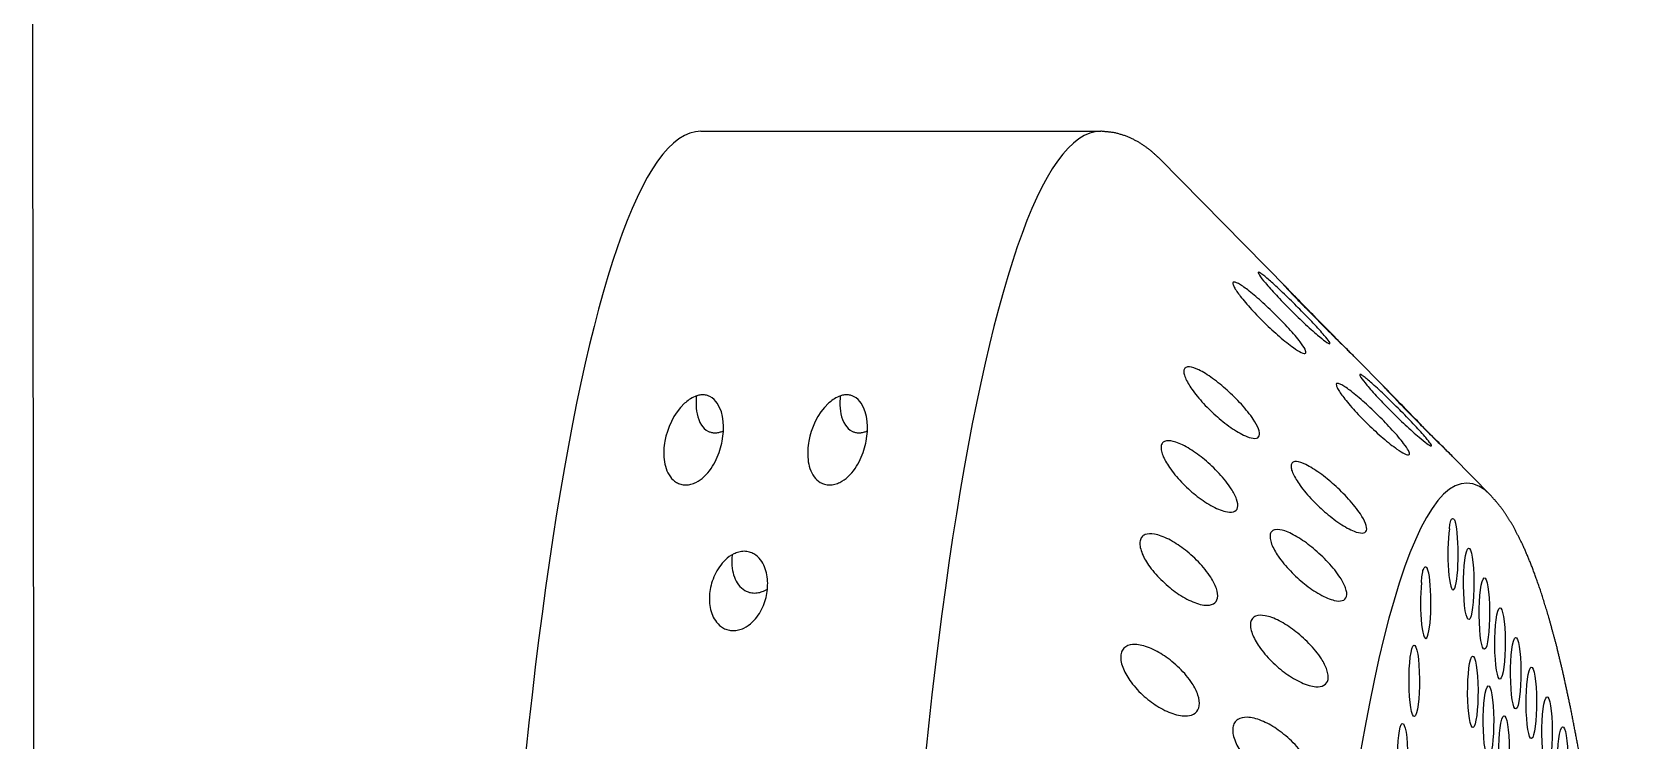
# Model space of a CAD drawing. Extents: x 648 to 724, y 789 to 934.
# Drawn here: x 668.87 to 670.913, y 841.517 to 842.419 of the extents above; entities that cross this region are included whole.
import ezdxf

# ---------------------------------------------------------------- set-up
doc = ezdxf.new("R2010")
doc.units = 0
doc.header["$MEASUREMENT"] = 0
doc.layers.add('1', color=4, linetype='Continuous')
doc.layers.add('1_CYAN', color=4, linetype='Continuous')

# ---------------------------------------------------------------- blocks, each defined once
blk = doc.blocks.new('2010GLOW')
at = {"layer": '1'}
for p, q in [((21.7429, 36.6875), (22.2518, 36.6875)), ((22.4889, 36.4877), (22.3264, 36.6529)), ((22.6151, 36.3594), (22.5736, 36.4016)), ((22.7481, 36.2243), (22.7004, 36.2727))]:
    blk.add_line(p, q, dxfattribs=at)
for centre, major_axis, start_param, end_param in [((21.7429, 34.8125), (0, -1.875), 3.141593, 6.283185), ((22.2518, 34.8125), (0, -1.875), 3.141593, 6.283185), ((22.7176, 34.8125), (0, -1.4272), 2.994561, 6.430217)]:
    blk.add_ellipse(centre, major_axis=major_axis, ratio=0.145722, start_param=start_param, end_param=end_param, dxfattribs=at)
at = {"layer": '1', "color": 3}
for centre, start_param, end_param in [((22.7002, 36.1492), 0.789174, 5.819522), ((22.7202, 36.1113), 0.253665, 6.53685), ((22.6655, 36.0875), 0.970993, 6.001341), ((22.7401, 36.0735), 0.253665, 6.53685), ((22.76, 36.0356), 0.253665, 6.53685), ((22.6508, 35.9879), 0.253665, 6.53685), ((22.78, 35.9977), 0.253665, 6.53685), ((22.7254, 35.9739), 0.253665, 6.53685), ((22.7999, 35.9599), 0.253665, 6.53685), ((22.7453, 35.936), 0.253665, 6.53685), ((22.8199, 35.922), 0.253665, 6.53685), ((22.636, 35.8883), 0.253665, 6.53685), ((22.7652, 35.8981), 0.253665, 6.53685), ((22.8398, 35.8841), 0.253665, 6.53685)]:
    blk.add_ellipse(centre, major_axis=(0, 0.0455), ratio=0.145722, start_param=start_param, end_param=end_param, dxfattribs=at)
at = {"layer": '1'}
for points in [[(22.3264, 36.6529), (22.3145, 36.6637), (22.3011, 36.6731), (22.2861, 36.6807), (22.2695, 36.6857), (22.2518, 36.6875)], [(22.9325, 34.5728), (22.9341, 34.6465), (22.9351, 34.7206), (22.9355, 34.7949), (22.9354, 34.8693), (22.9346, 34.9436), (22.9333, 35.0175), (22.9315, 35.0908), (22.929, 35.1633), (22.926, 35.2349), (22.9225, 35.3053), (22.9184, 35.3743), (22.9138, 35.4417), (22.9086, 35.5074), (22.903, 35.5712), (22.8968, 35.6329), (22.8902, 35.6924), (22.8831, 35.7494), (22.8756, 35.8038), (22.8677, 35.8555), (22.8593, 35.9044), (22.8505, 35.9503), (22.8414, 35.9932), (22.8319, 36.033), (22.8219, 36.0696), (22.8116, 36.103), (22.8008, 36.1331), (22.7894, 36.1602), (22.7772, 36.1843), (22.7637, 36.2056), (22.7481, 36.2243)]]:
    blk.add_open_spline(points, degree=1, dxfattribs=at)
at = {"layer": '1', "color": 3}
for points, knots in [([(22.4919, 36.4616), (22.4864, 36.4671), (22.4806, 36.473), (22.47, 36.4845), (22.4651, 36.4899), (22.4582, 36.4981), (22.4554, 36.5017), (22.453, 36.5054), (22.4525, 36.5064), (22.4521, 36.5077), (22.4523, 36.508), (22.4532, 36.5079), (22.454, 36.5076), (22.4562, 36.5062), (22.4576, 36.5051), (22.4625, 36.5013), (22.4667, 36.4977), (22.4759, 36.4893), (22.4818, 36.4838), (22.4937, 36.4723), (22.4997, 36.4663), (22.5109, 36.4551), (22.5169, 36.4489), (22.5278, 36.4373), (22.5327, 36.4319), (22.5389, 36.4246), (22.5412, 36.4218), (22.5437, 36.4179), (22.5439, 36.4169), (22.5423, 36.417), (22.5404, 36.4181), (22.5349, 36.4221), (22.5314, 36.425), (22.5226, 36.4324), (22.5165, 36.4379), (22.504, 36.4496), (22.4976, 36.4558), (22.4919, 36.4616)], [0, 0, 0, 0, 0.0233552, 0.0233552, 0.0467103, 0.0467103, 0.0658795, 0.0658795, 0.0754641, 0.0754641, 0.0850487, 0.0850487, 0.0946332, 0.0946332, 0.1042178, 0.1042178, 0.123387, 0.123387, 0.1467421, 0.1467421, 0.1700973, 0.1700973, 0.1945396, 0.1945396, 0.2189818, 0.2189818, 0.2355966, 0.2355966, 0.2522113, 0.2522113, 0.2688261, 0.2688261, 0.2854408, 0.2854408, 0.3098831, 0.3098831, 0.3343253, 0.3343253, 0.3343253, 0.3343253]), ([(22.4606, 36.4433), (22.455, 36.4487), (22.4491, 36.4547), (22.4382, 36.4667), (22.4333, 36.4725), (22.4262, 36.4817), (22.4233, 36.4859), (22.4208, 36.4907), (22.4203, 36.492), (22.4199, 36.4941), (22.42, 36.4948), (22.4209, 36.4956), (22.4217, 36.4957), (22.4239, 36.4951), (22.4254, 36.4945), (22.4303, 36.4918), (22.4346, 36.4888), (22.444, 36.4816), (22.4499, 36.4766), (22.462, 36.4657), (22.4682, 36.4599), (22.4795, 36.4487), (22.4857, 36.4424), (22.4968, 36.4302), (22.5019, 36.4242), (22.5082, 36.4159), (22.5105, 36.4125), (22.5131, 36.4074), (22.5134, 36.4056), (22.5118, 36.4042), (22.5098, 36.4046), (22.5043, 36.4073), (22.5007, 36.4095), (22.4918, 36.4158), (22.4856, 36.4207), (22.4729, 36.4316), (22.4664, 36.4376), (22.4606, 36.4433)], [0, 0, 0, 0, 0.0233552, 0.0233552, 0.0467103, 0.0467103, 0.0658795, 0.0658795, 0.0754641, 0.0754641, 0.0850487, 0.0850487, 0.0946332, 0.0946332, 0.1042178, 0.1042178, 0.123387, 0.123387, 0.1467421, 0.1467421, 0.1700973, 0.1700973, 0.1945396, 0.1945396, 0.2189818, 0.2189818, 0.2355966, 0.2355966, 0.2522113, 0.2522113, 0.2688261, 0.2688261, 0.2854408, 0.2854408, 0.3098831, 0.3098831, 0.3343253, 0.3343253, 0.3343253, 0.3343253]), ([(22.4003, 36.3238), (22.3945, 36.3288), (22.3884, 36.3347), (22.3771, 36.3469), (22.3718, 36.3533), (22.3644, 36.364), (22.3614, 36.3691), (22.3586, 36.3758), (22.358, 36.3779), (22.3575, 36.3814), (22.3576, 36.383), (22.3584, 36.3854), (22.3592, 36.3863), (22.3614, 36.3874), (22.3629, 36.3876), (22.3679, 36.3873), (22.3722, 36.3857), (22.3819, 36.3811), (22.388, 36.3773), (22.4005, 36.3683), (22.4069, 36.363), (22.4186, 36.3525), (22.425, 36.3463), (22.4366, 36.3335), (22.4419, 36.3269), (22.4486, 36.3168), (22.451, 36.3125), (22.4539, 36.305), (22.4543, 36.3019), (22.4528, 36.2977), (22.4508, 36.2966), (22.4452, 36.2964), (22.4416, 36.2973), (22.4325, 36.3009), (22.4262, 36.3045), (22.4131, 36.3132), (22.4064, 36.3185), (22.4003, 36.3238)], [0, 0, 0, 0, 0.0233552, 0.0233552, 0.0467103, 0.0467103, 0.0658795, 0.0658795, 0.0754641, 0.0754641, 0.0850487, 0.0850487, 0.0946332, 0.0946332, 0.1042178, 0.1042178, 0.123387, 0.123387, 0.1467421, 0.1467421, 0.1700973, 0.1700973, 0.1945396, 0.1945396, 0.2189818, 0.2189818, 0.2355966, 0.2355966, 0.2522113, 0.2522113, 0.2688261, 0.2688261, 0.2854408, 0.2854408, 0.3098831, 0.3098831, 0.3343253, 0.3343253, 0.3343253, 0.3343253]), ([(22.5923, 36.3141), (22.5867, 36.3196), (22.5808, 36.3256), (22.5699, 36.3376), (22.5649, 36.3434), (22.5578, 36.3527), (22.5549, 36.3568), (22.5524, 36.3616), (22.5519, 36.363), (22.5515, 36.3651), (22.5516, 36.3658), (22.5525, 36.3666), (22.5533, 36.3667), (22.5556, 36.3661), (22.557, 36.3655), (22.5619, 36.3628), (22.5662, 36.3598), (22.5756, 36.3525), (22.5816, 36.3475), (22.5937, 36.3366), (22.5999, 36.3308), (22.6112, 36.3196), (22.6173, 36.3133), (22.6285, 36.3011), (22.6335, 36.2952), (22.6398, 36.2868), (22.6421, 36.2835), (22.6447, 36.2783), (22.645, 36.2766), (22.6434, 36.2752), (22.6415, 36.2756), (22.6359, 36.2782), (22.6324, 36.2805), (22.6235, 36.2867), (22.6173, 36.2916), (22.6046, 36.3025), (22.5981, 36.3085), (22.5923, 36.3141)], [0, 0, 0, 0, 0.023389, 0.023389, 0.0467779, 0.0467779, 0.0659746, 0.0659746, 0.0755729, 0.0755729, 0.0851712, 0.0851712, 0.0947696, 0.0947696, 0.1043679, 0.1043679, 0.1235645, 0.1235645, 0.1469535, 0.1469535, 0.1703425, 0.1703425, 0.1947513, 0.1947513, 0.2191601, 0.2191601, 0.2357472, 0.2357472, 0.2523342, 0.2523342, 0.2689213, 0.2689213, 0.2855084, 0.2855084, 0.3099172, 0.3099172, 0.334326, 0.334326, 0.334326, 0.334326]), ([(22.6211, 36.3315), (22.6156, 36.337), (22.6098, 36.3429), (22.5992, 36.3544), (22.5943, 36.3599), (22.5874, 36.3681), (22.5846, 36.3717), (22.5822, 36.3754), (22.5816, 36.3764), (22.5813, 36.3777), (22.5814, 36.378), (22.5823, 36.3779), (22.5831, 36.3776), (22.5853, 36.3762), (22.5867, 36.3751), (22.5916, 36.3713), (22.5958, 36.3677), (22.6051, 36.3593), (22.611, 36.3537), (22.6229, 36.3422), (22.6289, 36.3362), (22.6401, 36.325), (22.646, 36.3188), (22.657, 36.3072), (22.6619, 36.3018), (22.6681, 36.2945), (22.6703, 36.2918), (22.6728, 36.2879), (22.6731, 36.2869), (22.6715, 36.287), (22.6695, 36.2881), (22.6641, 36.2921), (22.6605, 36.295), (22.6518, 36.3024), (22.6457, 36.3079), (22.6332, 36.3195), (22.6268, 36.3257), (22.6211, 36.3315)], [0, 0, 0, 0, 0.023389, 0.023389, 0.0467779, 0.0467779, 0.0659746, 0.0659746, 0.0755729, 0.0755729, 0.0851712, 0.0851712, 0.0947696, 0.0947696, 0.1043679, 0.1043679, 0.1235645, 0.1235645, 0.1469535, 0.1469535, 0.1703425, 0.1703425, 0.1947513, 0.1947513, 0.2191601, 0.2191601, 0.2357472, 0.2357472, 0.2523342, 0.2523342, 0.2689213, 0.2689213, 0.2855084, 0.2855084, 0.3099172, 0.3099172, 0.334326, 0.334326, 0.334326, 0.334326]), ([(21.7452, 36.3519), (21.7468, 36.3519), (21.7484, 36.3517), (21.7515, 36.351), (21.7529, 36.3504), (21.7584, 36.3478), (21.7616, 36.3443), (21.7728, 36.3277), (21.773, 36.3091), (21.7686, 36.2858), (21.7662, 36.2777), (21.7587, 36.2619), (21.7538, 36.2541), (21.7438, 36.245), (21.7404, 36.2424), (21.7345, 36.2395), (21.7324, 36.2387), (21.7281, 36.2376), (21.7258, 36.2373), (21.7213, 36.2373), (21.7191, 36.2376), (21.7152, 36.2387), (21.7134, 36.2395), (21.7085, 36.2424), (21.7059, 36.245), (21.6991, 36.2541), (21.6969, 36.2619), (21.6951, 36.2777), (21.6957, 36.2858), (21.7001, 36.3091), (21.7076, 36.3277), (21.7256, 36.3443), (21.7302, 36.3478), (21.7368, 36.3504), (21.7385, 36.351), (21.7418, 36.3517), (21.7436, 36.3519), (21.7452, 36.3519)], [0, 0, 0, 0, 0.004866, 0.004866, 0.009732, 0.009732, 0.0279202, 0.0279202, 0.1064516, 0.1064516, 0.1420303, 0.1420303, 0.1776091, 0.1776091, 0.1914434, 0.1914434, 0.1983605, 0.1983605, 0.2052777, 0.2052777, 0.2121948, 0.2121948, 0.219112, 0.219112, 0.2329463, 0.2329463, 0.268525, 0.268525, 0.3041037, 0.3041037, 0.3826351, 0.3826351, 0.4008234, 0.4008234, 0.4056894, 0.4056894, 0.4105553, 0.4105553, 0.4105553, 0.4105553]), ([(21.7372, 36.3505), (21.7369, 36.3479), (21.7368, 36.3452), (21.7367, 36.3325), (21.7378, 36.3224), (21.7455, 36.3107), (21.7484, 36.3074), (21.7537, 36.3049), (21.755, 36.3044), (21.7578, 36.3038), (21.7594, 36.3036), (21.7623, 36.3036), (21.764, 36.3038), (21.7671, 36.3044), (21.7686, 36.3049), (21.7704, 36.3056), (21.771, 36.3059), (21.7715, 36.3061)], [0.2314886, 0.2314886, 0.2314886, 0.2314886, 0.2462753, 0.2462753, 0.3013362, 0.3013362, 0.3192112, 0.3192112, 0.3237406, 0.3237406, 0.32827, 0.32827, 0.3327995, 0.3327995, 0.3373289, 0.3373289, 0.3392668, 0.3392668, 0.3392668, 0.3392668]), ([(21.9283, 36.3519), (21.9299, 36.3519), (21.9316, 36.3517), (21.9347, 36.351), (21.9361, 36.3504), (21.9416, 36.3478), (21.9448, 36.3443), (21.9559, 36.3277), (21.9562, 36.3091), (21.9518, 36.2858), (21.9494, 36.2777), (21.9419, 36.2619), (21.937, 36.2541), (21.927, 36.245), (21.9235, 36.2424), (21.9176, 36.2395), (21.9156, 36.2387), (21.9112, 36.2376), (21.909, 36.2373), (21.9044, 36.2373), (21.9023, 36.2376), (21.8984, 36.2387), (21.8965, 36.2395), (21.8916, 36.2424), (21.8891, 36.245), (21.8823, 36.2541), (21.8801, 36.2619), (21.8783, 36.2777), (21.8789, 36.2858), (21.8832, 36.3091), (21.8907, 36.3277), (21.9087, 36.3443), (21.9134, 36.3478), (21.92, 36.3504), (21.9216, 36.351), (21.925, 36.3517), (21.9267, 36.3519), (21.9283, 36.3519)], [0, 0, 0, 0, 0.004866, 0.004866, 0.009732, 0.009732, 0.0279202, 0.0279202, 0.1064516, 0.1064516, 0.1420303, 0.1420303, 0.1776091, 0.1776091, 0.1914434, 0.1914434, 0.1983605, 0.1983605, 0.2052777, 0.2052777, 0.2121948, 0.2121948, 0.219112, 0.219112, 0.2329463, 0.2329463, 0.268525, 0.268525, 0.3041037, 0.3041037, 0.3826351, 0.3826351, 0.4008234, 0.4008234, 0.4056894, 0.4056894, 0.4105553, 0.4105553, 0.4105553, 0.4105553]), ([(21.9203, 36.3505), (21.9201, 36.3479), (21.9199, 36.3452), (21.9198, 36.3325), (21.9209, 36.3224), (21.9287, 36.3107), (21.9316, 36.3074), (21.9369, 36.3049), (21.9381, 36.3044), (21.941, 36.3038), (21.9425, 36.3036), (21.9455, 36.3036), (21.9471, 36.3038), (21.9502, 36.3044), (21.9517, 36.3049), (21.9536, 36.3056), (21.9541, 36.3059), (21.9547, 36.3061)], [0.2314886, 0.2314886, 0.2314886, 0.2314886, 0.2462753, 0.2462753, 0.3013362, 0.3013362, 0.3192112, 0.3192112, 0.3237406, 0.3237406, 0.32827, 0.32827, 0.3327995, 0.3327995, 0.3373289, 0.3373289, 0.3392668, 0.3392668, 0.3392668, 0.3392668]), ([(22.3724, 36.2246), (22.3665, 36.2293), (22.3603, 36.2349), (22.3487, 36.247), (22.3434, 36.2535), (22.3357, 36.2647), (22.3326, 36.2702), (22.3297, 36.2776), (22.3291, 36.28), (22.3285, 36.2842), (22.3285, 36.2861), (22.3293, 36.2893), (22.3301, 36.2906), (22.3323, 36.2925), (22.3337, 36.2931), (22.3387, 36.294), (22.343, 36.2932), (22.3528, 36.29), (22.359, 36.2869), (22.3716, 36.2791), (22.3781, 36.2743), (22.39, 36.2644), (22.3965, 36.2583), (22.4084, 36.2455), (22.4138, 36.2388), (22.4207, 36.2281), (22.4232, 36.2234), (22.4262, 36.215), (22.4267, 36.2112), (22.4253, 36.2058), (22.4234, 36.2039), (22.4178, 36.2023), (22.4141, 36.2025), (22.405, 36.2047), (22.3986, 36.2074), (22.3853, 36.2149), (22.3785, 36.2197), (22.3724, 36.2246)], [0, 0, 0, 0, 0.0233552, 0.0233552, 0.0467103, 0.0467103, 0.0658795, 0.0658795, 0.0754641, 0.0754641, 0.0850487, 0.0850487, 0.0946332, 0.0946332, 0.1042178, 0.1042178, 0.123387, 0.123387, 0.1467421, 0.1467421, 0.1700973, 0.1700973, 0.1945396, 0.1945396, 0.2189818, 0.2189818, 0.2355966, 0.2355966, 0.2522113, 0.2522113, 0.2688261, 0.2688261, 0.2854408, 0.2854408, 0.3098831, 0.3098831, 0.3343253, 0.3343253, 0.3343253, 0.3343253]), ([(22.5368, 36.2032), (22.531, 36.2082), (22.5248, 36.2141), (22.5135, 36.2263), (22.5083, 36.2327), (22.5008, 36.2435), (22.4978, 36.2486), (22.495, 36.2553), (22.4944, 36.2573), (22.4939, 36.2609), (22.494, 36.2625), (22.4949, 36.2649), (22.4956, 36.2658), (22.4979, 36.2669), (22.4993, 36.2671), (22.5043, 36.2667), (22.5086, 36.2652), (22.5183, 36.2605), (22.5244, 36.2567), (22.5369, 36.2477), (22.5433, 36.2424), (22.5551, 36.2319), (22.5614, 36.2257), (22.573, 36.2129), (22.5783, 36.2063), (22.585, 36.1962), (22.5874, 36.1919), (22.5903, 36.1845), (22.5907, 36.1814), (22.5892, 36.1772), (22.5872, 36.1761), (22.5817, 36.1759), (22.578, 36.1768), (22.569, 36.1804), (22.5626, 36.1839), (22.5495, 36.1927), (22.5428, 36.1979), (22.5368, 36.2032)], [0, 0, 0, 0, 0.023389, 0.023389, 0.0467779, 0.0467779, 0.0659746, 0.0659746, 0.0755729, 0.0755729, 0.0851712, 0.0851712, 0.0947696, 0.0947696, 0.1043679, 0.1043679, 0.1235645, 0.1235645, 0.1469535, 0.1469535, 0.1703425, 0.1703425, 0.1947513, 0.1947513, 0.2191601, 0.2191601, 0.2357472, 0.2357472, 0.2523342, 0.2523342, 0.2689213, 0.2689213, 0.2855084, 0.2855084, 0.3099172, 0.3099172, 0.334326, 0.334326, 0.334326, 0.334326]), ([(22.5111, 36.1114), (22.5052, 36.1161), (22.499, 36.1217), (22.4874, 36.1338), (22.482, 36.1403), (22.4743, 36.1515), (22.4712, 36.157), (22.4684, 36.1645), (22.4677, 36.1669), (22.4671, 36.1711), (22.4672, 36.173), (22.468, 36.1762), (22.4687, 36.1775), (22.4709, 36.1794), (22.4723, 36.18), (22.4773, 36.1809), (22.4817, 36.1801), (22.4914, 36.1769), (22.4976, 36.1738), (22.5103, 36.1659), (22.5168, 36.1611), (22.5287, 36.1512), (22.5352, 36.1451), (22.5471, 36.1324), (22.5525, 36.1256), (22.5594, 36.115), (22.5619, 36.1103), (22.5649, 36.1019), (22.5653, 36.0981), (22.5639, 36.0927), (22.562, 36.0908), (22.5564, 36.0892), (22.5528, 36.0894), (22.5437, 36.0916), (22.5373, 36.0943), (22.524, 36.1018), (22.5172, 36.1065), (22.5111, 36.1114)], [0, 0, 0, 0, 0.023389, 0.023389, 0.0467779, 0.0467779, 0.0659746, 0.0659746, 0.0755729, 0.0755729, 0.0851712, 0.0851712, 0.0947696, 0.0947696, 0.1043679, 0.1043679, 0.1235645, 0.1235645, 0.1469535, 0.1469535, 0.1703425, 0.1703425, 0.1947513, 0.1947513, 0.2191601, 0.2191601, 0.2357472, 0.2357472, 0.2523342, 0.2523342, 0.2689213, 0.2689213, 0.2855084, 0.2855084, 0.3099172, 0.3099172, 0.334326, 0.334326, 0.334326, 0.334326]), ([(22.6955, 36.1812), (22.6959, 36.1842), (22.6962, 36.1867), (22.6971, 36.1912), (22.6976, 36.1929), (22.6989, 36.1948), (22.6998, 36.1949), (22.7016, 36.1937), (22.7025, 36.1922), (22.7032, 36.1899)], [-0.10334717, -0.10334717, -0.10334717, -0.10334717, -0.09099542, -0.09099542, -0.07615637, -0.07615637, -0.06155718, -0.06155718, -0.04630625, -0.04630625, -0.04630625, -0.04630625]), ([(22.3466, 36.1013), (22.3406, 36.1056), (22.3343, 36.1109), (22.3225, 36.1226), (22.317, 36.129), (22.3091, 36.1405), (22.3059, 36.1463), (22.3029, 36.1544), (22.3022, 36.157), (22.3015, 36.1618), (22.3015, 36.1641), (22.3023, 36.1679), (22.303, 36.1696), (22.3051, 36.1723), (22.3065, 36.1733), (22.3115, 36.1754), (22.3159, 36.1754), (22.3256, 36.1737), (22.3319, 36.1713), (22.3447, 36.1648), (22.3512, 36.1605), (22.3634, 36.1514), (22.37, 36.1456), (22.3821, 36.1331), (22.3876, 36.1263), (22.3947, 36.1152), (22.3974, 36.1102), (22.4005, 36.101), (22.401, 36.0967), (22.3998, 36.09), (22.3979, 36.0874), (22.3924, 36.0844), (22.3887, 36.084), (22.3796, 36.0846), (22.3731, 36.0865), (22.3597, 36.0926), (22.3528, 36.0968), (22.3466, 36.1013)], [0, 0, 0, 0, 0.0233552, 0.0233552, 0.0467103, 0.0467103, 0.0658795, 0.0658795, 0.0754641, 0.0754641, 0.0850487, 0.0850487, 0.0946332, 0.0946332, 0.1042178, 0.1042178, 0.123387, 0.123387, 0.1467421, 0.1467421, 0.1700973, 0.1700973, 0.1945396, 0.1945396, 0.2189818, 0.2189818, 0.2355966, 0.2355966, 0.2522113, 0.2522113, 0.2688261, 0.2688261, 0.2854408, 0.2854408, 0.3098831, 0.3098831, 0.3343253, 0.3343253, 0.3343253, 0.3343253]), ([(21.7981, 36.1528), (21.8004, 36.1528), (21.8026, 36.1525), (21.8067, 36.1513), (21.8086, 36.1505), (21.8139, 36.1475), (21.8167, 36.1447), (21.823, 36.1365), (21.8256, 36.1298), (21.8282, 36.1158), (21.8281, 36.1085), (21.8263, 36.0952), (21.8244, 36.0882), (21.8182, 36.0745), (21.8139, 36.0679), (21.8052, 36.0597), (21.8015, 36.0569), (21.7953, 36.054), (21.7931, 36.0532), (21.7886, 36.0521), (21.7864, 36.0518), (21.7818, 36.0518), (21.7796, 36.0521), (21.7755, 36.0532), (21.7735, 36.054), (21.768, 36.0569), (21.7651, 36.0597), (21.7585, 36.0679), (21.7559, 36.0745), (21.7533, 36.0882), (21.7534, 36.0952), (21.7552, 36.1085), (21.7573, 36.1158), (21.7638, 36.1298), (21.7683, 36.1365), (21.777, 36.1447), (21.7807, 36.1475), (21.7868, 36.1505), (21.789, 36.1513), (21.7935, 36.1525), (21.7958, 36.1528), (21.7981, 36.1528)], [0, 0, 0, 0, 0.0069864, 0.0069864, 0.0139728, 0.0139728, 0.0279456, 0.0279456, 0.0559253, 0.0559253, 0.0839051, 0.0839051, 0.1105409, 0.1105409, 0.1371767, 0.1371767, 0.1508496, 0.1508496, 0.1576861, 0.1576861, 0.1645225, 0.1645225, 0.171359, 0.171359, 0.1781955, 0.1781955, 0.1918684, 0.1918684, 0.2185042, 0.2185042, 0.24514, 0.24514, 0.2731197, 0.2731197, 0.3010995, 0.3010995, 0.3150723, 0.3150723, 0.3220587, 0.3220587, 0.3290451, 0.3290451, 0.3290451, 0.3290451]), ([(21.7825, 36.1483), (21.7819, 36.1427), (21.7819, 36.1368), (21.7838, 36.1235), (21.7862, 36.1163), (21.7929, 36.1075), (21.7956, 36.1049), (21.8007, 36.1019), (21.8026, 36.1011), (21.8066, 36.1), (21.8088, 36.0997), (21.8133, 36.0997), (21.8156, 36.1), (21.82, 36.1011), (21.8221, 36.1019), (21.8253, 36.1035), (21.8265, 36.1042), (21.8276, 36.1049)], [0.1031187, 0.1031187, 0.1031187, 0.1031187, 0.1276978, 0.1276978, 0.1593765, 0.1593765, 0.1731128, 0.1731128, 0.179981, 0.179981, 0.1868491, 0.1868491, 0.1937173, 0.1937173, 0.2005854, 0.2005854, 0.2047116, 0.2047116, 0.2047116, 0.2047116]), ([(22.66, 36.1132), (22.6604, 36.1165), (22.6606, 36.1196), (22.6613, 36.1255), (22.6618, 36.128), (22.663, 36.1316), (22.6639, 36.1327), (22.6657, 36.1332), (22.6667, 36.1326), (22.6674, 36.1312)], [-0.10334717, -0.10334717, -0.10334717, -0.10334717, -0.09099542, -0.09099542, -0.07615637, -0.07615637, -0.06155718, -0.06155718, -0.04630625, -0.04630625, -0.04630625, -0.04630625]), ([(22.4874, 35.9974), (22.4814, 36.0017), (22.475, 36.007), (22.4632, 36.0188), (22.4578, 36.0252), (22.4499, 36.0367), (22.4466, 36.0425), (22.4436, 36.0506), (22.4429, 36.0532), (22.4422, 36.0581), (22.4422, 36.0603), (22.443, 36.0641), (22.4437, 36.0658), (22.4459, 36.0685), (22.4473, 36.0695), (22.4522, 36.0716), (22.4566, 36.0716), (22.4664, 36.0699), (22.4726, 36.0675), (22.4855, 36.0609), (22.492, 36.0567), (22.5041, 36.0475), (22.5107, 36.0418), (22.5228, 36.0293), (22.5284, 36.0225), (22.5355, 36.0114), (22.5381, 36.0064), (22.5412, 35.9972), (22.5418, 35.9929), (22.5405, 35.9862), (22.5386, 35.9837), (22.5331, 35.9807), (22.5294, 35.9802), (22.5203, 35.9808), (22.5138, 35.9827), (22.5005, 35.9888), (22.4936, 35.9929), (22.4874, 35.9974)], [0, 0, 0, 0, 0.023389, 0.023389, 0.0467779, 0.0467779, 0.0659746, 0.0659746, 0.0755729, 0.0755729, 0.0851712, 0.0851712, 0.0947696, 0.0947696, 0.1043679, 0.1043679, 0.1235645, 0.1235645, 0.1469535, 0.1469535, 0.1703425, 0.1703425, 0.1947513, 0.1947513, 0.2191601, 0.2191601, 0.2357472, 0.2357472, 0.2523342, 0.2523342, 0.2689213, 0.2689213, 0.2855084, 0.2855084, 0.3099172, 0.3099172, 0.334326, 0.334326, 0.334326, 0.334326]), ([(22.3234, 35.9559), (22.3173, 35.9597), (22.3109, 35.9646), (22.2989, 35.9758), (22.2933, 35.9821), (22.2852, 35.9936), (22.2818, 35.9996), (22.2787, 36.0082), (22.2779, 36.011), (22.2771, 36.0164), (22.2771, 36.0189), (22.2778, 36.0234), (22.2785, 36.0254), (22.2805, 36.0288), (22.2819, 36.0302), (22.2868, 36.0335), (22.2912, 36.0343), (22.301, 36.034), (22.3073, 36.0325), (22.3202, 36.0274), (22.3268, 36.0237), (22.3391, 36.0155), (22.3458, 36.0101), (22.3581, 35.9981), (22.3638, 35.9914), (22.3712, 35.98), (22.3739, 35.9748), (22.3772, 35.9649), (22.3778, 35.9601), (22.3767, 35.9524), (22.3749, 35.9491), (22.3694, 35.9448), (22.3658, 35.9436), (22.3566, 35.9428), (22.3501, 35.9439), (22.3366, 35.9484), (22.3297, 35.9519), (22.3234, 35.9559)], [0, 0, 0, 0, 0.0233552, 0.0233552, 0.0467103, 0.0467103, 0.0658795, 0.0658795, 0.0754641, 0.0754641, 0.0850487, 0.0850487, 0.0946332, 0.0946332, 0.1042178, 0.1042178, 0.123387, 0.123387, 0.1467421, 0.1467421, 0.1700973, 0.1700973, 0.1945396, 0.1945396, 0.2189818, 0.2189818, 0.2355966, 0.2355966, 0.2522113, 0.2522113, 0.2688261, 0.2688261, 0.2854408, 0.2854408, 0.3098831, 0.3098831, 0.3343253, 0.3343253, 0.3343253, 0.3343253]), ([(22.466, 35.8631), (22.46, 35.8669), (22.4535, 35.8718), (22.4415, 35.883), (22.4359, 35.8893), (22.4278, 35.9009), (22.4244, 35.9069), (22.4213, 35.9155), (22.4205, 35.9184), (22.4197, 35.9237), (22.4197, 35.9262), (22.4204, 35.9307), (22.4211, 35.9327), (22.4231, 35.9361), (22.4245, 35.9375), (22.4294, 35.9408), (22.4338, 35.9416), (22.4436, 35.9414), (22.4499, 35.9398), (22.4628, 35.9346), (22.4695, 35.931), (22.4817, 35.9227), (22.4884, 35.9174), (22.5008, 35.9053), (22.5064, 35.8986), (22.5138, 35.8873), (22.5165, 35.8821), (22.5198, 35.8722), (22.5204, 35.8675), (22.5193, 35.8597), (22.5175, 35.8565), (22.512, 35.8521), (22.5084, 35.851), (22.4992, 35.8501), (22.4927, 35.8512), (22.4793, 35.8557), (22.4723, 35.8592), (22.466, 35.8631)], [0, 0, 0, 0, 0.023389, 0.023389, 0.0467779, 0.0467779, 0.0659746, 0.0659746, 0.0755729, 0.0755729, 0.0851712, 0.0851712, 0.0947696, 0.0947696, 0.1043679, 0.1043679, 0.1235645, 0.1235645, 0.1469535, 0.1469535, 0.1703425, 0.1703425, 0.1947513, 0.1947513, 0.2191601, 0.2191601, 0.2357472, 0.2357472, 0.2523342, 0.2523342, 0.2689213, 0.2689213, 0.2855084, 0.2855084, 0.3099172, 0.3099172, 0.334326, 0.334326, 0.334326, 0.334326])]:
    blk.add_open_spline(points, degree=3, knots=knots, dxfattribs=at)
at = {"layer": '1'}
for points, knots in [([(22.5233, 36.4516), (22.5179, 36.4571), (22.5123, 36.4629), (22.5018, 36.4737), (22.4971, 36.4786), (22.4903, 36.4857), (22.4876, 36.4886), (22.4852, 36.4912), (22.4847, 36.4917), (22.4843, 36.4922), (22.4845, 36.4921), (22.4854, 36.4912), (22.4862, 36.4904), (22.4884, 36.4882), (22.4897, 36.4868), (22.4945, 36.4819), (22.4987, 36.4777), (22.5078, 36.4684), (22.5135, 36.4625), (22.5252, 36.4505), (22.5311, 36.4444), (22.542, 36.4334), (22.5479, 36.4274), (22.5586, 36.4166), (22.5635, 36.4118), (22.5695, 36.4057), (22.5717, 36.4035), (22.5742, 36.401), (22.5744, 36.4008), (22.5728, 36.4023), (22.5709, 36.4041), (22.5655, 36.4094), (22.5621, 36.4129), (22.5535, 36.4214), (22.5475, 36.4273), (22.5352, 36.4396), (22.5289, 36.4459), (22.5233, 36.4516)], [0, 0, 0, 0, 0.0233552, 0.0233552, 0.0467103, 0.0467103, 0.0658795, 0.0658795, 0.0754641, 0.0754641, 0.0850487, 0.0850487, 0.0946332, 0.0946332, 0.1042178, 0.1042178, 0.123387, 0.123387, 0.1467421, 0.1467421, 0.1700973, 0.1700973, 0.1945396, 0.1945396, 0.2189818, 0.2189818, 0.2355966, 0.2355966, 0.2522113, 0.2522113, 0.2688261, 0.2688261, 0.2854408, 0.2854408, 0.3098831, 0.3098831, 0.3343253, 0.3343253, 0.3343253, 0.3343253]), ([(22.6501, 36.3228), (22.6447, 36.3283), (22.639, 36.3341), (22.6285, 36.3449), (22.6238, 36.3498), (22.617, 36.357), (22.6143, 36.3598), (22.6119, 36.3624), (22.6114, 36.363), (22.611, 36.3634), (22.6112, 36.3633), (22.6121, 36.3625), (22.6129, 36.3617), (22.6151, 36.3595), (22.6164, 36.3581), (22.6212, 36.3531), (22.6254, 36.3489), (22.6345, 36.3396), (22.6402, 36.3336), (22.6519, 36.3217), (22.6578, 36.3156), (22.6687, 36.3045), (22.6746, 36.2986), (22.6853, 36.2878), (22.6901, 36.283), (22.6962, 36.2769), (22.6984, 36.2747), (22.7008, 36.2723), (22.7011, 36.272), (22.6995, 36.2735), (22.6976, 36.2754), (22.6922, 36.2807), (22.6888, 36.2841), (22.6802, 36.2926), (22.6742, 36.2985), (22.6619, 36.3108), (22.6557, 36.3171), (22.6501, 36.3228)], [0, 0, 0, 0, 0.023389, 0.023389, 0.0467779, 0.0467779, 0.0659746, 0.0659746, 0.0755729, 0.0755729, 0.0851712, 0.0851712, 0.0947696, 0.0947696, 0.1043679, 0.1043679, 0.1235645, 0.1235645, 0.1469535, 0.1469535, 0.1703425, 0.1703425, 0.1947513, 0.1947513, 0.2191601, 0.2191601, 0.2357472, 0.2357472, 0.2523342, 0.2523342, 0.2689213, 0.2689213, 0.2855084, 0.2855084, 0.3099172, 0.3099172, 0.334326, 0.334326, 0.334326, 0.334326])]:
    blk.add_open_spline(points, degree=3, knots=knots, dxfattribs=at)
at = {"layer": '1_CYAN', "color": 3}
blk.add_arc((-2264.9021, 31.9803), 2285.7995, 359.8714252, 0.1285748, dxfattribs=at)

msp = doc.modelspace()

# ---------------------------------------------------------------- block references
at = {"layer": '1'}
msp.add_blockref('2010GLOW', (647.9779, 805.6054), dxfattribs=at)

doc.saveas('drawing.dxf')
